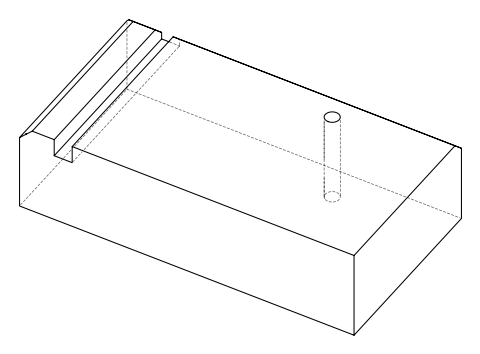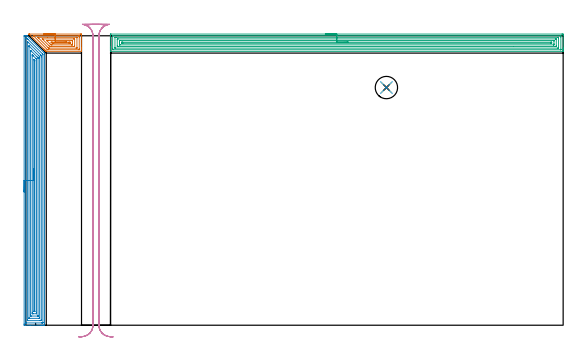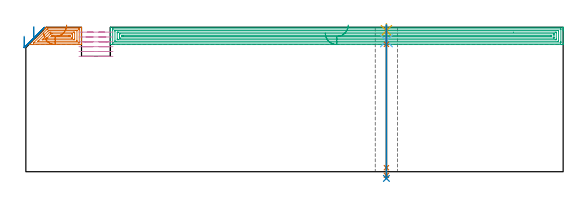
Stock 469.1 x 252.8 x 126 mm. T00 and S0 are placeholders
(PLAN: 8 operations, 5 tool changes, 43.7 min)
(1 AREA_MILL | FG_CHAMFER_SURFACE | UGT0205_001 | 2.08 min | 6324 mm3)
(2 AREA_MILL_1 | FG_CHAMFER_SURFACE_1 | UGT0205_001 | 14.03 min | 38616 mm3)
(3 AREA_MILL_2 | FG_CHAMFER_SURFACE_2 | UGT0205_001 | 19.21 min | 45882 mm3)
(4 MILL_RECTANGULAR_SLOT | SLOT_RECTANGULAR | UGT0201_136 | Follow Part, ap 5, ae 75% | 7.16 min | 160330 mm3)
(5 SPOT_DRILL | STEP1HOLE | NXT0321_9005460120000 | 0.05 min | 57 mm3)
(6 DRILL_BLIND_HOLE_INTO_CENTER | STEP1HOLE | UGT0301_198 | 0.06 min | 429 mm3)
(7 GUN_DRILL_THROUGH_HOLE | STEP1HOLE | UGT0307_003 | 0.61 min | 4328 mm3)
(8 SPADE_DRILL_TO_ENLARGE_THROUGH_HOLE | STEP1HOLE | UGT0306_010 | 0.54 min | 32672 mm3)
(TOOL UGT0205_001 | Chamfer Mill 20 x 3 x 45 deg. | D20 FL50 Z2)
(TOOL UGT0201_136 | Carbide End Mill 20.0 | D20 FL30 Z4)
(TOOL NXT0321_9005460120000 | NC Spot Drill, 142deg, 12mm, Carbide, Uncoated | D12 PA142 FL30 Z2)
(TOOL UGT0301_198 | Twist Drill 7.9 mm | D7.9 PA118 FL73 Z2)
(TOOL UGT0307_003 | Gun Drill 7 mm | D7 PA130 FL24 Z1)
(TOOL UGT0306_010 | Spade Drill 19.5mm | D19.5 PA132 FL10 Z2)
(OP 1 AREA_MILL)
G17 G21 G94 G90
T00 M6
G54
G17 G0 G90 X15.65 Y254.2 S1061 M3
G43 Z136.1 H0
Z121.
G94 G1 X15.688 Z120.128 F250.
X15.802 Z119.264
X15.991 Z118.412
X16.253 Z117.58
X16.587 Z116.774
X16.99 Z116.
X17.458 Z115.264
X17.99 Z114.572
X18.579 Z113.929
X19.222 Z113.34
X19.914 Z112.808
X20.65 Z112.34
X21.424 Z111.937
X22.23 Z111.603
X23.062 Z111.341
X23.913 Z111.152
X24.778 Z111.038
X25.65 Z111.
X47.496
X47.983 Y254.199 Z111.001
X48.464 Y254.195 Z111.003
X48.591 Y254.192 Z111.006
X48.596 Y253.719 Z111.479
X48.6 Y253.108 Z112.089
Y242.232 Z122.962
Y241.686 Z123.511
Y241.348 Z123.848
Y240.803 Z124.394
Y240.465 Z124.73
Y239.789 Z125.41
Y239.468 Z125.732
Y239.115 Z126.076
X48.592 Y239.102 Z126.088
X48.43 Y239.1 Z126.1
X18.057
X17.805 Y239.104 Z126.09
X17.779 Y239.124 Z126.071
X17.633 Y239.265 Z125.932
X17.61 Y239.289 Z125.909
X17.468 Y239.431 Z125.767
X17.316 Y239.581 Z125.614
X17.164 Y239.735 Z125.462
X17.031 Y239.868 Z125.33
X16.874 Y240.023 Z125.172
X16.717 Y240.182 Z125.016
X16.594 Y240.305 Z124.893
X16.433 Y240.465 Z124.73
X16.27 Y240.629 Z124.569
X16.157 Y240.742 Z124.456
X15.991 Y240.907 Z124.288
X15.824 Y241.075 Z124.123
X6.407 Y250.493 Z114.707
X3.006 Y253.894 Z111.305
X2.871 Y254.029 Z111.169
X2.746 Y254.16 Z111.038
X2.716 Y254.195 Z111.003
X2.851 Y254.2 Z111.
X2.871
X25.65
Y252.786 Z112.414
X46.247 Y252.785 Z112.415
X46.585 Y252.779 Z112.421
X46.59 Y252.67 Z112.53
X46.598 Y252.438 Z112.762
X46.6 Y251.951 Z113.249
Y251.552 Z113.648
X46.599 Y241.348 Z123.852
X46.598 Y240.951 Z124.249
X46.59 Y240.55 Z124.65
X46.583 Y240.52 Z124.68
X46.564 Y240.518 Z124.682
X46.512 Y240.516 Z124.684
X46.146 Y240.514 Z124.686
X19.347
X18.925 Y240.517 Z124.683
X18.873 Y240.519 Z124.681
X18.851 Y240.521 Z124.679
X18.818 Y240.544 Z124.656
X18.677 Y240.678 Z124.522
X18.504 Y240.847 Z124.353
X6.891 Y252.46 Z112.74
X6.68 Y252.675 Z112.525
X6.587 Y252.774 Z112.426
X6.584 Y252.78 Z112.42
X6.592 Y252.781 Z112.419
X6.633 Y252.784 Z112.416
X6.719 Y252.785 Z112.415
X6.891 Y252.786 Z112.414
X25.65
Y251.372 Z113.828
X44.103 Y251.371 Z113.829
X44.409 Y251.369 Z113.831
X44.511 Y251.368 Z113.833
X44.584 Y251.365 Z113.835
X44.59 Y251.256 Z113.944
X44.596 Y251.068 Z114.132
X44.599 Y250.88 Z114.32
X44.6 Y242.232 Z122.968
X44.599 Y242.045 Z123.155
X44.594 Y241.981 Z123.219
X44.59 Y241.937 Z123.263
X44.562 Y241.935 Z123.265
X44.409 Y241.932 Z123.268
X43.823 Y241.929 Z123.271
X20.597
X20.29 Y241.93 Z123.27
X19.983 Y241.933 Z123.267
X19.898 Y241.935 Z123.265
X19.865 Y241.946 Z123.254
X19.842 Y241.966 Z123.234
X19.749 Y242.054 Z123.146
X19.567 Y242.232 Z122.968
X19.397 Y242.402 Z122.798
X11.357 Y250.442 Z114.758
X10.734 Y251.068 Z114.132
X10.464 Y251.343 Z113.857
X10.453 Y251.365 Z113.835
X10.464 Y251.366 Z113.834
X11.051 Y251.371 Z113.829
X18.797 Y251.372 Z113.828
X25.65
Y249.957 Z115.243
X41.729
X41.961 Y249.956 Z115.244
X42.479 Y249.95 Z115.25
X42.59 Y249.936 Z115.264
X42.594 Y249.736 Z115.464
X42.6 Y249.323 Z115.877
Y243.999 Z121.201
X42.594 Y243.569 Z121.631
X42.59 Y243.36 Z121.84
X42.387 Y243.349 Z121.851
X41.729 Y243.344 Z121.856
X41.5 Y243.343 Z121.857
X21.847
X21.183 Y243.347 Z121.853
X20.947 Y243.35 Z121.85
X20.29 Y243.96 Z121.24
X14.93 Y249.318 Z115.882
X14.516 Y249.737 Z115.463
X14.317 Y249.943 Z115.257
X14.313 Y249.952 Z115.248
X14.323 Y249.954 Z115.246
X14.358 Y249.956 Z115.244
X14.408 Y249.957 Z115.243
X14.93
X25.65
Y248.543 Z116.657
X40.07 Y248.542 Z116.658
X40.325 Y248.54 Z116.66
X40.494 Y248.536 Z116.664
X40.591 Y248.531 Z116.669
X40.593 Y248.509 Z116.691
X40.596 Y248.417 Z116.783
X40.6 Y247.767 Z117.433
Y247.534 Z117.666
Y246. Z119.2
Y245.117 Z120.083
X40.597 Y244.883 Z120.317
X40.593 Y244.802 Z120.398
X40.591 Y244.768 Z120.432
X40.452 Y244.764 Z120.436
X40.198 Y244.759 Z120.441
X40.07 Y244.757 Z120.443
X39.943
X22.97
X22.202 Y244.758 Z120.442
X22.077 Y244.76 Z120.44
X21.955 Y244.764 Z120.436
X21.827 Y244.883 Z120.317
X21.183 Y245.516 Z119.684
X18.504 Y248.195 Z117.005
X18.286 Y248.417 Z116.783
X18.216 Y248.494 Z116.706
X18.181 Y248.537 Z116.663
X18.249 Y248.539 Z116.661
X18.377 Y248.542 Z116.658
X18.504 Y248.543 Z116.657
X19.269
X25.65
Y247.129 Z118.071
X37.672
X38.156 Y247.127 Z118.073
X38.571 Y247.123 Z118.077
X38.59 Y247.121 Z118.079
X38.596 Y247.099 Z118.101
X38.598 Y246.65 Z118.55
X38.595 Y246.216 Z118.984
X38.591 Y246.186 Z119.014
X38.576 Y246.178 Z119.022
X38.519 Y246.175 Z119.025
X38.398 Y246.173 Z119.027
X38.156 Y246.171 Z119.029
X37.747
X24.347
X23.863 Y246.173 Z119.027
X23.449 Y246.176 Z119.024
X22.97 Y246.184 Z119.016
X22.501 Y246.65 Z118.55
X22.077 Y247.076 Z118.124
X22.038 Y247.121 Z118.079
X22.077 Y247.122 Z118.078
X22.488 Y247.127 Z118.073
X22.97 Y247.128 Z118.072
X23.379 Y247.129 Z118.071
X25.65
X26.522 Z118.109
X27.386 Z118.223
X28.238 Z118.412
X29.07 Z118.674
X29.876 Z119.008
X30.65 Z119.411
X31.386 Z119.88
X32.078 Z120.411
X32.721 Z121.
X33.31 Z121.643
X33.841 Z122.335
X34.31 Z123.071
X34.713 Z123.845
X35.047 Z124.651
X35.309 Z125.483
X35.498 Z126.335
X35.612 Z127.2
X35.65 Z128.071
G0 Z136.1
M5
M2
(OP 2 AREA_MILL_1)
G17 G21 G94 G90
T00 M6
G54
G17 G0 G90 X-1.5 Y116.35 S1061 M3
G43 Z136.1 H0
Z118.3
G94 G1 Y116.388 Z117.428 F250.
Y116.502 Z116.564
Y116.691 Z115.712
Y116.953 Z114.88
Y117.287 Z114.074
Y117.69 Z113.3
Y118.159 Z112.564
Y118.69 Z111.872
Y119.279 Z111.229
Y119.922 Z110.64
Y120.614 Z110.108
Y121.35 Z109.64
Y122.124 Z109.237
Y122.93 Z108.903
Y123.762 Z108.641
Y124.614 Z108.452
Y125.478 Z108.338
Y126.35 Z108.3
Y252.353
X-1.497 Y252.549 Z108.303
X-1.491 Y252.698 Z108.305
X-1.304 Y252.7 Z108.493
X-1.004 Z108.792
X-0.419 Z109.377
X-0.119 Z109.675
X0.758 Z110.557
X1.199 Z110.999
X1.65 Y252.252 Z111.446
X16.068 Y237.833 Z125.866
X16.246 Y237.654 Z126.044
X16.257 Y237.643 Z126.054
X16.297 Y237.601 Z126.087
X16.3 Y236.941 Z126.1
Y0.151
X16.297 Y0.009 Z126.088
X16.283 Y0.007 Z126.074
X15.963 Y0. Z125.763
X15.52 Z125.319
X14.919 Z124.714
X13.735 Z123.531
X13.15 Z122.944
X3.711 Z113.508
X-1.004 Y0.001 Z108.793
X-1.222 Y0.003 Z108.575
X-1.492 Y0.009 Z108.306
X-1.494 Y0.103 Z108.303
X-1.499 Y0.597 Z108.301
X-1.5 Y1.097 Z108.3
Y126.35
X-0.086 Z109.714
Y250.319
X-0.084 Y250.534 Z109.716
X-0.081 Y250.64 Z109.719
X-0.079 Y250.685 Z109.721
X0.01 Y250.69 Z109.81
X0.396 Y250.691 Z110.196
X0.765 Y250.675 Z110.565
X1.128 Y250.319 Z110.928
X1.65 Y249.8 Z111.45
X2.023 Y249.427 Z111.823
X14.509 Y236.941 Z124.309
X14.668 Y236.779 Z124.468
X14.795 Y236.648 Z124.595
X14.877 Y236.561 Z124.677
X14.886 Y236.049 Z124.686
Y2.381
X14.884 Y2.167 Z124.684
X14.881 Y2.06 Z124.681
X14.879 Y2.015 Z124.679
X14.79 Y2.01 Z124.59
X14.411 Y2.002 Z124.211
X14.035 Y2.001 Z123.835
X13.528 Y2. Z123.328
X0.258 Z110.058
X0.034 Y2.003 Z109.834
X-0.063 Y2.008 Z109.737
X-0.077 Y2.01 Z109.723
X-0.08 Y2.023 Z109.72
X-0.083 Y2.067 Z109.717
X-0.085 Y2.161 Z109.715
X-0.086 Y126.35 Z109.714
X1.328 Z111.128
X1.329 Y246.752 Z111.129
Y247.075
X1.333 Y247.643 Z111.133
X1.334 Y247.65 Z111.134
X1.351 Y247.643 Z111.151
X1.65 Y247.349 Z111.45
X2.249 Y246.752 Z112.049
X13.15 Y235.851 Z122.95
X13.322 Y235.677 Z123.122
X13.407 Y235.589 Z123.207
X13.448 Y235.542 Z123.248
X13.464 Y235.52 Z123.264
X13.466 Y235.481 Z123.266
X13.47 Y235.157 Z123.27
X13.471 Y234.834 Z123.271
Y234.266
Y5.057
X13.47 Y4.734 Z123.27
X13.466 Y4.165 Z123.266
X13.464 Y4.012 Z123.264
X13.31 Y4.004 Z123.11
X13.15 Y4.002 Z122.95
X12.429 Y4. Z122.229
X1.65 Y4.001 Z111.45
X1.487 Y4.003 Z111.287
X1.378 Y4.007 Z111.178
X1.342 Y4.01 Z111.142
X1.335 Y4.021 Z111.135
X1.333 Y4.057 Z111.133
X1.33 Y4.165 Z111.13
X1.329 Y4.488 Z111.129
X1.328 Y126.35 Z111.128
X2.743 Z112.543
Y243.184
X2.745 Y243.719 Z112.545
X2.747 Y243.778 Z112.547
X2.749 Y243.787 Z112.549
X2.753 Y243.786 Z112.553
X2.8 Y243.744 Z112.6
X2.988 Y243.561 Z112.788
X3.367 Y243.184 Z113.167
X11.394 Y235.157 Z121.194
X12.05 Y234.483 Z121.85
X12.057 Y233.374 Z121.857
Y6.84
X12.055 Y6.16 Z121.855
X12.053 Y6.061 Z121.853
X12.05 Y6.011 Z121.85
X12.006 Y6.009 Z121.806
X11.798 Y6.004 Z121.598
X11.381 Y6. Z121.181
X11.33 Z121.13
X3.368 Z113.168
X2.988 Y6.004 Z112.788
X2.798 Y6.008 Z112.598
X2.756 Y6.01 Z112.556
X2.75 Y6.038 Z112.55
X2.748 Y6.095 Z112.548
X2.743 Y6.63 Z112.543
Y126.35
X4.157 Z113.957
Y238.873
X4.158 Y239.617 Z113.958
X4.159 Y239.762 Z113.959
X4.164 Y239.91 Z113.964
X4.168 Y239.923 Z113.968
X4.194 Y239.9 Z113.994
X4.243 Y239.856 Z114.043
X4.304 Y239.798 Z114.104
X4.485 Y239.617 Z114.285
X9.836 Y234.266 Z119.636
X10.496 Y233.601 Z120.296
X10.608 Y233.483 Z120.408
X10.633 Y233.455 Z120.433
X10.637 Y233.422 Z120.437
X10.64 Y233.374 Z120.44
X10.642 Y233.227 Z120.442
X10.643 Y8.476 Z120.443
X10.642 Y8.328 Z120.442
X10.636 Y8.033 Z120.436
X10.635 Y8.008 Z120.435
X10.63 Y8.006 Z120.43
X10.612 Y8.002 Z120.412
X10.574 Y8.001 Z120.374
X10.496 Y8. Z120.296
X4.922 Z114.722
X4.304 Y8.004 Z114.104
X4.216 Y8.006 Z114.016
X4.168 Y8.01 Z113.968
X4.164 Y8.18 Z113.964
X4.159 Y8.476 Z113.959
X4.157 Y8.624 Z113.957
Y8.772
Y126.35
X5.571 Z115.371
X5.572 Y235.157 Z115.372
X5.573 Y235.661 Z115.373
X5.578 Y236.049 Z115.378
X5.58 Y236.062 Z115.38
X5.598 Y236.049 Z115.398
X6.073 Y235.578 Z115.873
X6.495 Y235.157 Z116.295
X8.727 Y232.923 Z118.527
X9.162 Y232.482 Z118.962
X9.222 Y232.414 Z119.022
X9.224 Y232.355 Z119.024
X9.227 Y232.229 Z119.027
X9.228 Y231.976 Z119.028
X9.229 Y10.794 Z119.029
X9.228 Y10.408 Z119.028
X9.225 Y10.155 Z119.025
X9.222 Y10.03 Z119.022
X9.219 Y10.01 Z119.019
X9.189 Y10.006 Z118.989
X9.13 Y10.002 Z118.93
X6.477 Y10. Z116.277
X6.073 Y10.001 Z115.873
X5.589 Y10.003 Z115.389
X5.579 Y10.01 Z115.379
X5.576 Y10.017 Z115.376
X5.573 Y10.408 Z115.373
X5.571 Y10.914 Z115.371
Y11.3
Y126.35
X6.985 Z116.785
Y231.59
X6.99 Y232. Z116.79
X6.992 Y232.187 Z116.792
X7.101 Y232.09 Z116.901
X7.603 Y231.59 Z117.403
X7.808 Y231.373 Z117.608
X7.81 Y231.167 Z117.61
X7.815 Y230.726 Z117.615
X7.814 Y12.191 Z117.614
X7.813 Y12.087 Z117.613
X7.81 Y12.036 Z117.61
X7.809 Y12.017 Z117.609
X7.779 Y12.01 Z117.579
X7.59 Y12.003 Z117.39
X7.495 Y12.001 Z117.295
X7.147 Y12. Z116.947
X7.055 Y12.002 Z116.855
X7.04 Y12.003 Z116.84
X6.995 Y12.01 Z116.795
X6.987 Y12.162 Z116.787
X6.986 Y12.191 Z116.786
X6.985 Y126.35 Z116.785
Y127.222 Z116.823
Y128.087 Z116.937
Y128.938 Z117.126
Y129.77 Z117.388
Y130.576 Z117.722
Y131.35 Z118.125
Y132.086 Z118.594
Y132.778 Z119.125
Y133.421 Z119.714
Y134.01 Z120.357
Y134.542 Z121.05
Y135.01 Z121.785
Y135.413 Z122.559
Y135.747 Z123.365
Y136.009 Z124.197
Y136.198 Z125.049
Y136.312 Z125.914
Y136.35 Z126.785
G0 Z136.1
M5
M2
(OP 3 AREA_MILL_2)
G17 G21 G94 G90
T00 M6
G54
G17 G0 G90 X261.45 Y254.2 S1061 M3
G43 Z136.1 H0
Z121.
G94 G1 X261.488 Z120.128 F250.
X261.602 Z119.263
X261.791 Z118.412
X262.053 Z117.58
X262.387 Z116.774
X262.79 Z116.
X263.258 Z115.264
X263.79 Z114.572
X264.379 Z113.929
X265.022 Z113.34
X265.714 Z112.808
X266.45 Z112.34
X267.224 Z111.937
X268.03 Z111.603
X268.862 Z111.341
X269.714 Z111.152
X270.578 Z111.038
X271.45 Z111.
X467.992
X468.479 Y254.199 Z111.001
X468.961 Y254.195 Z111.003
X469.091 Y254.192 Z111.006
X469.095 Y253.719 Z111.479
X469.1 Y253.105 Z112.093
Y242.232 Z122.962
Y241.693 Z123.504
Y241.349 Z123.848
Y240.809 Z124.387
Y240.465 Z124.73
Y239.776 Z125.423
Y239.475 Z125.724
Y239.115 Z126.075
X469.092 Y239.102 Z126.088
X468.926 Y239.1 Z126.1
X73.974
X73.808 Y239.102 Z126.088
X73.8 Y239.115 Z126.075
Y239.475 Z125.724
Y239.776 Z125.423
Y240.465 Z124.73
Y241.693 Z123.504
Y242.232 Z122.962
Y242.846 Z122.349
Y253.105 Z112.092
X73.805 Y253.719 Z111.479
X73.809 Y254.192 Z111.006
X73.939 Y254.195 Z111.003
X74.421 Y254.2 Z111.
X271.45
Y252.786 Z112.414
X466.743 Y252.785 Z112.415
X467.082 Y252.779 Z112.421
X467.09 Y252.67 Z112.531
X467.097 Y252.434 Z112.766
X467.099 Y251.952 Z113.248
X467.1 Y251.548 Z113.652
X467.099 Y240.946 Z124.254
X467.092 Y240.542 Z124.658
X467.09 Y240.52 Z124.68
X467.085 Y240.519 Z124.681
X467.061 Y240.516 Z124.684
X467.008 Y240.515 Z124.685
X466.903 Y240.514 Z124.686
X76.157 Y240.515 Z124.685
X75.818 Y240.521 Z124.679
X75.81 Y240.631 Z124.569
X75.803 Y240.866 Z124.334
X75.801 Y241.349 Z123.851
X75.8 Y241.752 Z123.448
X75.801 Y252.354 Z112.846
X75.808 Y252.758 Z112.442
X75.81 Y252.78 Z112.42
X75.815 Y252.781 Z112.419
X75.839 Y252.784 Z112.416
X75.892 Y252.785 Z112.415
X75.997 Y252.786 Z112.414
X271.45
Y251.372 Z113.828
X464.598 Y251.371 Z113.829
X464.905 Y251.37 Z113.83
X465.007 Y251.368 Z113.832
X465.08 Y251.365 Z113.835
X465.09 Y251.261 Z113.939
X465.096 Y251.068 Z114.132
X465.099 Y250.876 Z114.324
X465.1 Y242.232 Z122.968
X465.098 Y242.041 Z123.159
X465.093 Y241.975 Z123.225
X465.087 Y241.935 Z123.265
X465.057 Y241.933 Z123.267
X464.905 Y241.931 Z123.269
X464.318 Y241.929 Z123.271
X464.011 Y241.928 Z123.272
X78.302 Y241.929 Z123.271
X77.995 Y241.93 Z123.27
X77.893 Y241.932 Z123.268
X77.82 Y241.935 Z123.265
X77.81 Y242.04 Z123.16
X77.804 Y242.232 Z122.968
X77.801 Y242.425 Z122.775
X77.8 Y251.068 Z114.132
X77.802 Y251.259 Z113.941
X77.807 Y251.325 Z113.875
X77.813 Y251.365 Z113.835
X77.843 Y251.367 Z113.833
X77.995 Y251.369 Z113.831
X78.582 Y251.371 Z113.829
X78.889
X271.45 Y251.372 Z113.828
Y249.957 Z115.243
X462.224
X462.455 Y249.956 Z115.244
X462.975 Y249.95 Z115.25
X463.09 Y249.94 Z115.26
X463.095 Y249.737 Z115.463
X463.1 Y249.318 Z115.882
Y243.999 Z121.201
X463.095 Y243.566 Z121.634
X463.09 Y243.357 Z121.843
X462.881 Y243.349 Z121.851
X462.224 Y243.344 Z121.856
X425.728 Y243.343 Z121.857
X80.676
X80.445 Y243.344 Z121.856
X79.925 Y243.35 Z121.85
X79.81 Y243.36 Z121.84
X79.805 Y243.563 Z121.637
X79.8 Y243.982 Z121.218
Y249.301 Z115.899
X79.805 Y249.734 Z115.466
X79.81 Y249.944 Z115.256
X80.019 Y249.95 Z115.25
X80.676 Y249.956 Z115.244
X271.45 Y249.957 Z115.243
Y248.543 Z116.657
X460.565
X460.819 Y248.541 Z116.659
X460.989 Y248.537 Z116.663
X461.091 Y248.532 Z116.668
X461.093 Y248.51 Z116.69
X461.096 Y248.417 Z116.783
X461.1 Y247.762 Z117.438
Y245.995 Z119.205
Y245.111 Z120.089
X461.097 Y244.883 Z120.317
X461.094 Y244.801 Z120.399
X461.091 Y244.767 Z120.433
X460.947 Y244.763 Z120.437
X460.692 Y244.758 Z120.442
X460.564 Y244.757 Z120.443
X82.336
X82.081 Y244.759 Z120.441
X81.911 Y244.764 Z120.436
X81.809 Y244.768 Z120.432
X81.807 Y244.79 Z120.41
X81.804 Y244.883 Z120.317
X81.8 Y245.538 Z119.662
Y247.306 Z117.894
Y248.189 Z117.011
X81.803 Y248.417 Z116.783
X81.806 Y248.499 Z116.701
X81.809 Y248.533 Z116.667
X81.954 Y248.537 Z116.663
X82.208 Y248.542 Z116.658
X82.336 Y248.543 Z116.657
X271.45
Y247.129 Z118.071
X458.166
X458.65 Y247.127 Z118.073
X459.065 Y247.123 Z118.077
X459.09 Y247.121 Z118.079
X459.096 Y247.093 Z118.107
X459.097 Y246.65 Z118.55
X459.095 Y246.21 Z118.99
X459.09 Y246.181 Z119.019
X459.072 Y246.178 Z119.022
X459.013 Y246.175 Z119.025
X458.892 Y246.172 Z119.028
X458.65 Y246.171 Z119.029
X458.241
X84.734
X84.25 Y246.173 Z119.027
X83.835 Y246.177 Z119.023
X83.81 Y246.179 Z119.021
X83.804 Y246.207 Z118.993
X83.803 Y246.65 Z118.55
X83.805 Y247.09 Z118.11
X83.81 Y247.119 Z118.081
X83.829 Y247.122 Z118.078
X83.887 Y247.125 Z118.075
X84.008 Y247.128 Z118.072
X84.25 Y247.129 Z118.071
X84.659
X271.45
X272.322 Z118.109
X273.186 Z118.223
X274.038 Z118.412
X274.87 Z118.674
X275.676 Z119.008
X276.45 Z119.411
X277.186 Z119.88
X277.878 Z120.411
X278.521 Z121.
X279.11 Z121.643
X279.642 Z122.335
X280.11 Z123.071
X280.513 Z123.845
X280.847 Z124.651
X281.109 Z125.483
X281.298 Z126.335
X281.412 Z127.2
X281.45 Z128.071
G0 Z136.1
M5
M2
(OP 4 MILL_RECTANGULAR_SLOT)
G17 G21 G94 G90
T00 M6
G54
G17 G0 G90 X76.017 Y-10.202 S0 M3
G43 Z136.1 H0
Z121.867
G94 G1 X73.026 Y-9.97 F250.
G2 X63.8 Y0. R10. F500.
G1 Y252.7
G2 X68.8 Y261.36 R10.
G3 X63.788 Y262.7 R10.
G1 X58.612
G3 X58.234 Y262.693 R10.
X53.6 Y261.36 R10.
G2 X58.6 Y252.7 R10.
G1 Y0.
G2 X49.374 Y-9.97 R10.
G1 X46.383 Y-10.202 F250.
G0 X76.017 Z117.633
G1 X73.026 Y-9.97
G2 X63.8 Y0. R10. F500.
G1 Y252.7
G2 X69.789 Y261.86 R10.
G3 X65.777 Y262.7 R10.
G1 X56.623
G3 X52.611 Y261.86 R10.
G2 X58.6 Y252.7 R10.
G1 Y0.
G2 X49.374 Y-9.97 R10.
G1 X46.383 Y-10.202 F250.
G0 X76.017 Z113.4
G1 X73.026 Y-9.97
G2 X63.8 Y0. R10. F500.
G1 Y252.7
G2 X71.889 Y262.516 R10.
G1 X71.894 Y262.545
G3 X70.142 Y262.7 R10.
G1 X52.246
G3 X50.5 Y262.546 R10.
G1 X50.505 Y262.517
G2 X58.6 Y252.7 R10.
G1 Y0.
G2 X49.374 Y-9.97 R10.
G1 X46.383 Y-10.202 F250.
G0 X76.017 Z109.167
G1 X73.026 Y-9.97
G2 X63.8 Y0. R10. F500.
G1 Y252.7
G2 X73.026 Y262.67 R10.
G1 Y262.7
X49.374
Y262.67
G2 X58.6 Y252.7 R10.
G1 Y0.
G2 X49.374 Y-9.97 R10.
G1 X46.383 Y-10.202 F250.
G0 X76.017 Z104.933
G1 X73.026 Y-9.97
G2 X63.8 Y0. R10. F500.
G1 Y252.7
G2 X73.026 Y262.67 R10.
G1 Y262.7
X49.374
Y262.67
G2 X58.6 Y252.7 R10.
G1 Y0.
G2 X49.374 Y-9.97 R10.
G1 X46.383 Y-10.202 F250.
G0 X76.017 Z100.7
G1 X73.026 Y-9.97
G2 X63.8 Y0. R10. F500.
G1 Y252.7
G2 X73.026 Y262.67 R10.
G1 Y262.7
X49.374
Y262.67
G2 X58.6 Y252.7 R10.
G1 Y0.
G2 X49.374 Y-9.97 R10.
G1 X46.383 Y-10.202 F250.
G0 Z136.1
M5
M2
(OP 5 SPOT_DRILL)
G17 G21 G94 G90
T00 M6
G54
G17 G0 G90 X314.8 Y207.5 S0 M3
G43 Z136.1 H0
G94 G81 G98 Z123.1 F250. R129.1
G80
M5
M2
(OP 6 DRILL_BLIND_HOLE_INTO_CENTER)
G17 G21 G94 G90
T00 M6
G54
G17 G0 G90 X314.8 Y207.5 S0 M3
G43 Z136.1 H0
G94 G81 G98 Z114.25 F250. R128.1
G80
M5
M2
(OP 7 GUN_DRILL_THROUGH_HOLE)
G17 G21 G94 G90
T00 M6
G54
G17 G0 G90 X314.8 Y207.5 M8
G43 Z136.1 H0
Z126.643
S716 M3
G94 G1 Z111.221 F125. M26
G4 X.084
Z3.5 F250.
G4 X.084
Z-3.132 F125.
G4 X.084
M5
M9
G0 Z126.643
Z136.1
M2
(OP 8 SPADE_DRILL_TO_ENLARGE_THROUGH_HOLE)
G17 G21 G94 G90
T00 M6
G54
G17 G0 G90 X314.8 Y207.5 S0 M3
G43 Z136.1 H0
G94 G73 G98 Z-5.841 F250. Q18.849 R128.1
G80
M5
M2
